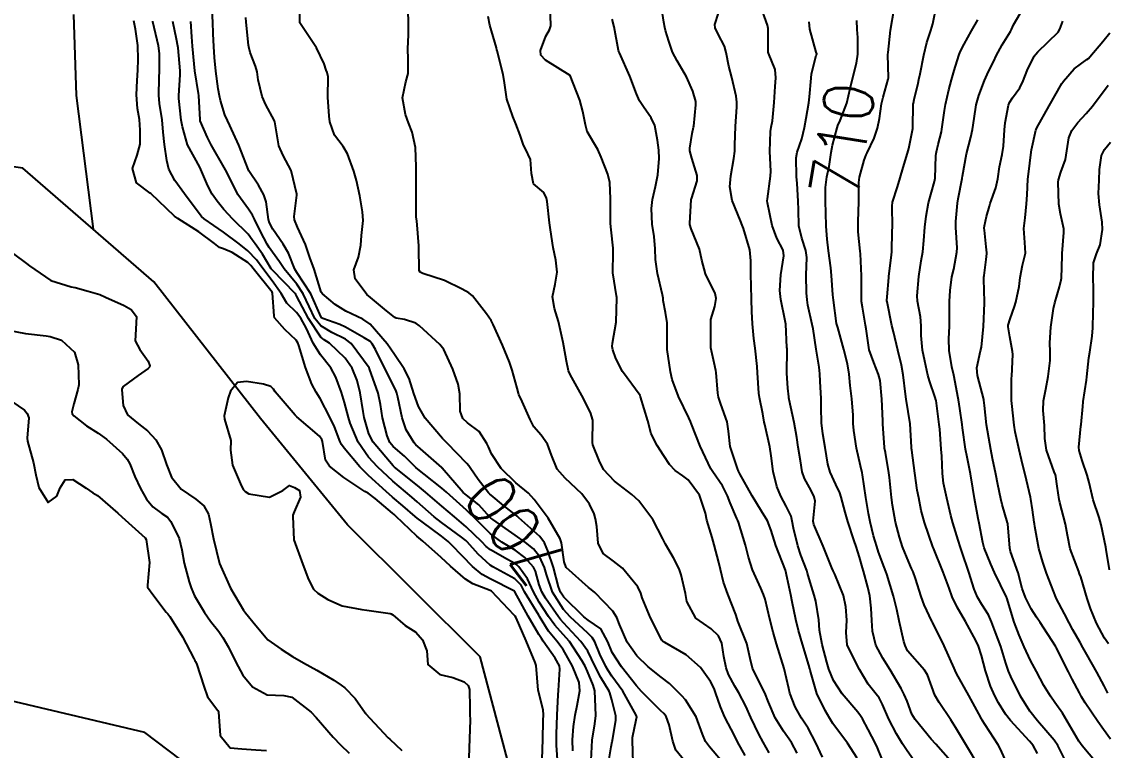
# Model space of a CAD drawing. Header units: metres. Extents: x 298520 to 308411, y 7433745 to 7450750.
# Drawn here: x 299816.8 to 299905, y 7449304.4 to 7449363.7 of the extents above; entities that cross this region are included whole.
import ezdxf
from ezdxf.enums import TextEntityAlignment as Align

# ---------------------------------------------------------------- set-up
doc = ezdxf.new("R2010")
doc.units = ezdxf.units.M
doc.header["$LTSCALE"] = 10
for name, color, linetype in [('Cotas', 45, 'Continuous'), ('Curvas de Nivel 1m', 11, 'Continuous'), ('Curvas de Nivel 5m', 15, 'Continuous'), ('Hidrografia', 140, 'Continuous')]:
    doc.layers.add(name, color=color, linetype=linetype)
doc.styles.add('Style-STANDARD', font='STANDARD.shx')

msp = doc.modelspace()

# ---------------------------------------------------------------- linework, layer by layer
at = {"layer": 'Curvas de Nivel 1m', "flags": 128}
for points, elevation in [([(299873.987, 7449303.147), (299872.669, 7449304.733), (299872.335, 7449305.163), (299872.1, 7449305.748), (299871.579, 7449307.171), (299870.717, 7449308.559), (299870.414, 7449308.878), (299870.09, 7449309.189), (299869.408, 7449309.878), (299868.735, 7449310.398), (299867.675, 7449311.221), (299866.756, 7449312.117), (299865.977, 7449313.238), (299865.349, 7449314.682), (299865.138, 7449315.247), (299864.801, 7449315.759), (299863.346, 7449317.272), (299863.054, 7449317.506), (299862.827, 7449317.676), (299861.02, 7449319.298), (299860.848, 7449319.767), (299860.627, 7449321.302), (299860.526, 7449321.646), (299859.535, 7449323.314), (299858.902, 7449324.187), (299858.421, 7449324.84), (299857.953, 7449325.334), (299856.926, 7449326.194), (299855.729, 7449327.362), (299854.955, 7449328.54), (299854.689, 7449329.103), (299854.567, 7449329.376), (299853.939, 7449330.351), (299852.98, 7449331.069), (299852.604, 7449331.404), (299852.397, 7449332.001), (299852.368, 7449333.406), (299852.225, 7449334.204), (299851.8, 7449335.412), (299851.057, 7449337.015), (299850.755, 7449337.423), (299849.078, 7449338.955), (299848.787, 7449339.151), (299847.884, 7449339.458), (299847.197, 7449339.581), (299847.085, 7449339.631), (299846.258, 7449340.312), (299845.1, 7449341.246), (299844.805, 7449341.493), (299843.855, 7449342.769), (299843.745, 7449343.504), (299844.124, 7449344.52), (299844.316, 7449345.498), (299844.374, 7449346.284), (299844.504, 7449347.497), (299844.457, 7449348.224), (299844.229, 7449349.5), (299843.959, 7449350.759), (299843.739, 7449351.505), (299843.244, 7449352.915), (299842.885, 7449353.516), (299842.183, 7449354.447), (299841.804, 7449355.532), (299841.739, 7449355.995), (299841.634, 7449357.535), (299841.661, 7449359.192), (299841.584, 7449359.536), (299841.513, 7449359.725), (299841.33, 7449360.23), (299840.716, 7449361.546), (299839.373, 7449363.56), (299839.332, 7449365.561)], 701), ([(299875.564, 7449304.028), (299874.941, 7449305.136), (299874.68, 7449305.639), (299873.918, 7449307.148), (299873.549, 7449307.986), (299873.145, 7449309.154), (299873.028, 7449309.458), (299872.732, 7449310.043), (299871.917, 7449311.168), (299870.758, 7449312.2), (299869.026, 7449313.206), (299868.862, 7449313.297), (299868.775, 7449313.402), (299867.854, 7449315.219), (299867.199, 7449316.844), (299867.073, 7449317.228), (299866.828, 7449317.734), (299865.581, 7449319.243), (299864.849, 7449319.811), (299864.026, 7449320.434), (299863.615, 7449321.269), (299863.516, 7449322.638), (299863.405, 7449323.272), (299863.278, 7449323.655), (299862.905, 7449324.456), (299862.282, 7449325.286), (299860.932, 7449326.555), (299860.278, 7449327.307), (299859.832, 7449328.434), (299859.502, 7449329.315), (299858.97, 7449330.049), (299858.39, 7449330.742), (299858.077, 7449331.334), (299857.327, 7449333.027), (299857.171, 7449333.348), (299857.129, 7449333.463), (299857.018, 7449333.889), (299856.619, 7449335.354), (299856.394, 7449336.002), (299855.837, 7449337.362), (299855.078, 7449339.057), (299854.91, 7449339.372), (299854.533, 7449339.931), (299853.392, 7449341.387), (299853.106, 7449341.622), (299852.571, 7449341.938), (299851.121, 7449342.641), (299849.359, 7449343.208), (299849.131, 7449343.308), (299849.058, 7449343.441), (299849.029, 7449345.319), (299849.024, 7449345.442), (299848.893, 7449347.167), (299848.866, 7449347.445), (299848.83, 7449347.794), (299848.81, 7449349.446), (299848.818, 7449351.045), (299848.806, 7449351.446), (299848.813, 7449351.862), (299848.775, 7449353.447), (299848.5, 7449354.686), (299848.189, 7449355.456), (299847.947, 7449356.127), (299847.715, 7449357.464), (299847.979, 7449358.787), (299848.166, 7449359.452), (299848.17, 7449360.617), (299848.141, 7449361.452), (299848.203, 7449362.609), (299848.195, 7449363.452), (299848.165, 7449364.673)], 702), ([(299879.791, 7449304.2), (299879.315, 7449305.08), (299878.687, 7449306.014), (299877.999, 7449307.097), (299877.456, 7449308.362), (299877.169, 7449309.106), (299876.731, 7449309.957), (299876.15, 7449311.116), (299875.966, 7449311.907), (299875.693, 7449313.121), (299874.971, 7449314.948), (299874.9, 7449315.129), (299874.798, 7449315.472), (299874.16, 7449317.14), (299873.808, 7449318.121), (299873.544, 7449319.149), (299873.408, 7449319.711), (299873.035, 7449321.157), (299872.872, 7449321.737), (299872.449, 7449323.164), (299872.337, 7449323.727), (299871.857, 7449325.171), (299870.925, 7449326.431), (299870.507, 7449326.765), (299869.874, 7449327.196), (299869.417, 7449327.672), (299868.955, 7449328.385), (299868.416, 7449329.215), (299867.931, 7449330.175), (299867.641, 7449331.22), (299867.062, 7449333.18), (299867.041, 7449333.23), (299867.035, 7449333.251), (299867.013, 7449333.285), (299865.599, 7449335.244), (299865.043, 7449336.294), (299864.797, 7449337), (299864.76, 7449337.254), (299864.779, 7449337.533), (299865.083, 7449339.25), (299865.141, 7449341.211), (299865.139, 7449341.25), (299865.105, 7449341.381), (299864.794, 7449343.255), (299864.833, 7449344.938), (299864.838, 7449345.255), (299864.662, 7449346.752), (299864.616, 7449347.258), (299864.601, 7449347.839), (299864.626, 7449349.259), (299864.553, 7449350.597), (299864.388, 7449351.263), (299863.845, 7449352.662), (299863.593, 7449353.267), (299863.258, 7449353.825), (299862.725, 7449354.736), (299862.57, 7449355.281), (299862.379, 7449356.379), (299862.128, 7449357.287), (299861.323, 7449359.3), (299859.335, 7449360.529), (299858.954, 7449360.941), (299858.938, 7449361.326), (299859.355, 7449362.482), (299859.661, 7449363.016), (299859.775, 7449363.316), (299859.722, 7449364.982)], 704), ([(299884.661, 7449303.805), (299883.875, 7449305.028), (299882.697, 7449306.625), (299882.447, 7449307.043), (299882.064, 7449307.692), (299881.378, 7449309.053), (299880.85, 7449310.951), (299880.829, 7449311.059), (299880.747, 7449311.358), (299880.233, 7449313.068), (299879.89, 7449314.18), (299879.678, 7449315.077), (299879.393, 7449316.502), (299879.278, 7449317.083), (299879.198, 7449317.456), (299878.843, 7449319.09), (299878.063, 7449321.098), (299877.663, 7449322.321), (299877.364, 7449323.105), (299876.901, 7449323.888), (299876.125, 7449325.118), (299875.129, 7449326.93), (299875.031, 7449327.129), (299874.936, 7449327.341), (299874.344, 7449329.139), (299874.215, 7449330.381), (299874.101, 7449331.143), (299873.586, 7449332.569), (299873.393, 7449333.154), (299873.338, 7449333.477), (299873.205, 7449335.157), (299873.186, 7449335.309), (299873.041, 7449335.944), (299872.767, 7449337.163), (299872.765, 7449337.455), (299872.763, 7449339.163), (299872.781, 7449339.468), (299873.096, 7449340.518), (299873.206, 7449341.158), (299873.109, 7449341.575), (299872.348, 7449343.168), (299872.041, 7449344.274), (299871.862, 7449345.173), (299871.169, 7449346.826), (299871.071, 7449347.181), (299871.06, 7449347.296), (299871.177, 7449349.18), (299871.18, 7449349.204), (299871.204, 7449349.271), (299871.652, 7449350.743), (299871.652, 7449351.176), (299871.237, 7449352.576), (299871.067, 7449353.182), (299871.054, 7449353.374), (299871.264, 7449354.577), (299871.371, 7449355.08), (299871.386, 7449355.179), (299871.558, 7449356.909), (299871.543, 7449357.177), (299871.306, 7449358.024), (299870.791, 7449359.185), (299870.035, 7449360.493), (299869.657, 7449361.197), (299869.352, 7449362.079), (299869.095, 7449362.939), (299869.021, 7449363.205), (299868.942, 7449363.634), (299868.708, 7449365.21)], 706), ([(299889.298, 7449303.599), (299888.668, 7449304.48), (299888.347, 7449304.973), (299887.873, 7449305.791), (299887.229, 7449306.985), (299886.715, 7449308.16), (299886.44, 7449308.714), (299886.216, 7449308.998), (299885.554, 7449309.831), (299884.854, 7449311.018), (299884.746, 7449311.203), (299883.846, 7449313.029), (299883.78, 7449314.033), (299883.831, 7449315.03), (299883.742, 7449316.098), (299883.544, 7449317.033), (299882.84, 7449318.77), (299882.708, 7449319.041), (299882.6, 7449319.288), (299881.909, 7449321.05), (299881.15, 7449322.796), (299881.099, 7449323.058), (299881.258, 7449324.708), (299881.176, 7449325.057), (299880.918, 7449325.569), (299880.383, 7449326.524), (299880.197, 7449327.071), (299880.05, 7449327.97), (299879.872, 7449329.076), (299879.75, 7449329.858), (299879.551, 7449331.081), (299879.14, 7449332.959), (299879.119, 7449333.088), (299879.11, 7449333.185), (299879.021, 7449333.879), (299878.945, 7449335.091), (299878.977, 7449337.016), (299878.972, 7449337.091), (299878.96, 7449337.185), (299878.862, 7449339.092), (299878.819, 7449339.359), (299878.446, 7449341.097), (299878.383, 7449341.828), (299878.468, 7449343.097), (299878.71, 7449344.648), (299878.643, 7449345.088), (299878.132, 7449346.065), (299877.742, 7449347.101), (299877.371, 7449348.937), (299877.355, 7449349.108), (299877.372, 7449349.274), (299877.621, 7449351.104), (299877.635, 7449351.512), (299877.569, 7449353.105), (299877.62, 7449354.753), (299877.672, 7449355.104), (299877.775, 7449355.6), (299877.924, 7449357.101), (299878.01, 7449358.402), (299878.059, 7449359.099), (299878.007, 7449359.777), (299877.445, 7449361.108), (299877.431, 7449361.196), (299877.427, 7449363.109), (299877.367, 7449363.384), (299876.757, 7449365.116)], 708), ([(299896.662, 7449303.758), (299896.325, 7449304.53), (299896.135, 7449304.878), (299895.074, 7449306.518), (299894.819, 7449306.898), (299894.773, 7449306.968), (299894.705, 7449307.099), (299893.73, 7449308.91), (299892.741, 7449310.693), (299892.628, 7449310.921), (299892.535, 7449311.133), (299891.731, 7449312.93), (299890.792, 7449314.848), (299890.755, 7449314.903), (299890.733, 7449314.941), (299890.12, 7449316.264), (299889.863, 7449316.954), (299889.396, 7449318.4), (299889.204, 7449318.965), (299889.092, 7449319.213), (299888.851, 7449319.733), (299888.353, 7449320.975), (299888.092, 7449321.76), (299887.781, 7449322.981), (299887.532, 7449324.359), (299887.453, 7449324.985), (299887.291, 7449326.625), (299887.243, 7449326.987), (299886.958, 7449328.644), (299886.896, 7449328.991), (299886.888, 7449329.067), (299886.754, 7449330.992), (299886.746, 7449331.233), (299886.669, 7449332.993), (299886.53, 7449334.497), (299886.41, 7449334.996), (299886.007, 7449335.964), (299885.628, 7449337.004), (299885.388, 7449338.697), (299885.347, 7449339.007), (299885.097, 7449340.465), (299885.023, 7449340.932), (299885.017, 7449341.011), (299885.026, 7449342.916), (299885.024, 7449343.011), (299884.927, 7449344.789), (299884.904, 7449345.014), (299884.739, 7449346.586), (299884.735, 7449347.017), (299884.756, 7449347.439), (299884.786, 7449349.016), (299884.79, 7449350.588), (299884.846, 7449351.016), (299885.237, 7449352.406), (299885.404, 7449352.846), (299885.482, 7449353.008), (299886.057, 7449354.206), (299886.322, 7449355), (299886.469, 7449355.81), (299886.654, 7449356.996), (299886.774, 7449357.522), (299887.197, 7449358.991), (299887.21, 7449359.105), (299887.165, 7449360.992), (299887.171, 7449361.165), (299887.363, 7449362.99), (299887.677, 7449364.698)], 711), ([(299899.321, 7449304.189), (299898.966, 7449304.847), (299898.678, 7449305.201), (299897.119, 7449306.866), (299896.708, 7449307.395), (299896.145, 7449308.306), (299895.841, 7449308.883), (299895.504, 7449309.661), (299895.091, 7449310.895), (299894.762, 7449312.142), (299894.531, 7449312.902), (299894.308, 7449313.374), (299893.456, 7449314.913), (299892.804, 7449316.068), (299892.386, 7449316.924), (299892.131, 7449317.619), (299891.656, 7449318.932), (299890.862, 7449320.883), (299890.845, 7449320.922), (299890.837, 7449320.94), (299890.818, 7449320.986), (299890.127, 7449322.951), (299889.871, 7449323.924), (299889.667, 7449324.959), (299889.554, 7449325.595), (299889.351, 7449326.964), (299889.094, 7449328.835), (299889.085, 7449328.968), (299889.079, 7449329.083), (299888.983, 7449330.97), (299888.655, 7449332.974), (299888.601, 7449333.391), (299888.402, 7449334.976), (299888.258, 7449335.761), (299887.969, 7449336.981), (299887.607, 7449338.452), (299887.49, 7449338.986), (299887.102, 7449340.893), (299887.084, 7449340.99), (299887.083, 7449341.01), (299887.106, 7449341.311), (299887.233, 7449342.877), (299887.245, 7449342.989), (299887.453, 7449344.682), (299887.478, 7449344.987), (299887.522, 7449346.634), (299887.524, 7449346.986), (299887.501, 7449348.684), (299887.542, 7449348.987), (299887.943, 7449350.255), (299888.16, 7449350.981), (299888.407, 7449351.803), (299888.766, 7449352.975), (299888.863, 7449353.359), (299889.192, 7449354.971), (299889.198, 7449355.047), (299889.226, 7449356.971), (299889.234, 7449357.03), (299889.298, 7449357.333), (299889.614, 7449358.67), (299889.686, 7449358.965), (299889.793, 7449359.428), (299890.083, 7449360.953), (299890.326, 7449361.977), (299890.657, 7449362.947), (299890.827, 7449363.49), (299891.112, 7449364.943)], 712), ([(299866.453, 7449303.434), (299866.394, 7449305.233), (299866.414, 7449305.496), (299866.698, 7449306.923), (299866.757, 7449307.175), (299866.741, 7449307.23), (299866.704, 7449307.302), (299865.612, 7449309.241), (299864.735, 7449310.47), (299864.415, 7449310.93), (299864.244, 7449311.257), (299863.755, 7449312.268), (299863.336, 7449313.272), (299863.129, 7449313.627), (299862.78, 7449313.958), (299861.333, 7449315.295), (299860.802, 7449315.886), (299859.903, 7449317.309), (299859.408, 7449318.743), (299859.242, 7449319.316), (299858.852, 7449320.185), (299858.354, 7449320.824), (299857.713, 7449321.337), (299856.872, 7449321.936), (299855.052, 7449323.207), (299854.892, 7449323.321), (299854.847, 7449323.371), (299853.918, 7449324.4), (299852.911, 7449325.17), (299852.645, 7449325.403), (299850.942, 7449327.381), (299850.904, 7449327.42), (299848.96, 7449329.14), (299848.8, 7449329.281), (299848.644, 7449329.445), (299848.006, 7449330.487), (299847.671, 7449331.46), (299847.33, 7449333.143), (299847.25, 7449333.466), (299847.186, 7449333.638), (299847.018, 7449333.981), (299846.283, 7449335.477), (299845.519, 7449337.023), (299845.254, 7449337.488), (299845.065, 7449337.69), (299844.594, 7449337.968), (299843.076, 7449338.824), (299842.607, 7449339.046), (299841.22, 7449339.538), (299841.128, 7449339.584), (299841.084, 7449339.653), (299840.244, 7449341.549), (299839.129, 7449343.271), (299838.961, 7449343.563), (299838.433, 7449344.858), (299838, 7449345.572), (299837.165, 7449346.804), (299836.899, 7449347.312), (299836.819, 7449347.585), (299836.64, 7449349.031), (299836.45, 7449349.591), (299835.992, 7449350.38), (299835.222, 7449351.541), (299835.184, 7449351.61), (299835.15, 7449351.685), (299834.406, 7449353.618), (299833.669, 7449355.226), (299833.475, 7449355.628), (299833.278, 7449356.105), (299832.918, 7449357.264), (299832.833, 7449357.637), (299832.732, 7449358.208), (299832.545, 7449359.642), (299832.44, 7449360.75), (299832.373, 7449361.645), (299832.326, 7449362.678), (299832.284, 7449363.646), (299832.233, 7449364.499)], 699), ([(299877.517, 7449304.249), (299877.034, 7449305.106), (299876.683, 7449305.754), (299876.022, 7449307.12), (299875.615, 7449308.029), (299875.051, 7449309.127), (299874.728, 7449309.67), (299874.211, 7449310.611), (299874.007, 7449311.141), (299873.82, 7449312.081), (299873.663, 7449313.147), (299873.391, 7449313.763), (299872.785, 7449314.331), (299871.543, 7449315.173), (299870.813, 7449316.539), (299870.701, 7449317.182), (299870.354, 7449318.703), (299870.198, 7449319.19), (299869.742, 7449320.087), (299869.077, 7449321.207), (299868.869, 7449321.63), (299868.065, 7449323.218), (299866.908, 7449324.719), (299866.348, 7449325.236), (299864.929, 7449326.323), (299864.051, 7449327.263), (299863.691, 7449328.01), (299863.185, 7449329.277), (299863.151, 7449329.464), (299863.179, 7449331.277), (299862.992, 7449331.912), (299862.291, 7449333.287), (299861.336, 7449334.991), (299861.207, 7449335.298), (299861.041, 7449336.062), (299860.824, 7449337.302), (299860.759, 7449337.601), (299860.377, 7449339.307), (299860.054, 7449340.35), (299859.901, 7449341.312), (299860.105, 7449342.324), (299860.283, 7449343.309), (299860.173, 7449344.28), (299859.949, 7449345.312), (299859.733, 7449346.748), (299859.66, 7449347.315), (299859.469, 7449349.047), (299859.426, 7449349.318), (299859.208, 7449349.779), (299858.366, 7449350.484), (299858.193, 7449351.335), (299858.107, 7449352.47), (299857.695, 7449353.343), (299857.553, 7449353.642), (299857.264, 7449354.433), (299856.926, 7449355.353), (299856.679, 7449355.956), (299856.197, 7449357.361), (299855.991, 7449358.685), (299855.883, 7449359.364), (299855.407, 7449361.305), (299855.389, 7449361.37), (299855.345, 7449361.536), (299854.799, 7449363.376), (299854.672, 7449364.078)], 703), ([(299886.661, 7449303.78), (299886.321, 7449304.647), (299886.167, 7449304.998), (299885.555, 7449306.142), (299885.093, 7449307.014), (299884.946, 7449307.257), (299884.708, 7449307.538), (299883.436, 7449309.033), (299882.734, 7449310.122), (299882.349, 7449311.044), (299882.188, 7449311.609), (299881.83, 7449313.049), (299881.614, 7449314.223), (299881.552, 7449315.052), (299881.316, 7449316.555), (299881.171, 7449317.057), (299880.833, 7449318.116), (299880.63, 7449318.853), (299880.567, 7449319.064), (299880.09, 7449320.307), (299879.837, 7449321.075), (299879.477, 7449322.488), (299879.377, 7449323.083), (299879.293, 7449323.48), (299878.905, 7449324.283), (299878.454, 7449325.095), (299878.144, 7449325.874), (299877.825, 7449327.101), (299877.663, 7449328.393), (299877.559, 7449329.104), (299877.155, 7449330.935), (299877.118, 7449331.109), (299876.993, 7449331.785), (299876.721, 7449333.113), (299876.664, 7449333.466), (299876.556, 7449335.115), (299876.524, 7449335.63), (299876.367, 7449337.117), (299876.274, 7449337.909), (299876.15, 7449339.119), (299876.109, 7449340.103), (299876.081, 7449341.12), (299876.039, 7449342.201), (299876.015, 7449343.121), (299876.029, 7449344.236), (299875.951, 7449345.122), (299875.429, 7449346.869), (299875.328, 7449347.128), (299875.178, 7449347.481), (299874.503, 7449349.141), (299874.305, 7449350.235), (299874.386, 7449351.143), (299874.648, 7449352.549), (299874.714, 7449353.138), (299874.724, 7449353.665), (299874.771, 7449355.138), (299874.889, 7449356.736), (299874.886, 7449357.136), (299874.819, 7449357.619), (299874.474, 7449359.143), (299874.24, 7449360.054), (299874.026, 7449361.15), (299873.875, 7449361.679), (299873.358, 7449362.663), (299873.119, 7449363.162), (299873.082, 7449363.448), (299873.381, 7449364.356)], 707), ([(299901.531, 7449303.686), (299900.971, 7449304.826), (299900.68, 7449305.274), (299899.319, 7449306.844), (299898.711, 7449307.619), (299897.951, 7449308.858), (299897.149, 7449310.455), (299896.976, 7449310.868), (299896.753, 7449311.535), (299896.338, 7449312.877), (299895.921, 7449314.02), (299895.592, 7449314.888), (299895.351, 7449315.444), (299894.807, 7449316.295), (299894.44, 7449316.904), (299894.178, 7449317.551), (299893.737, 7449318.911), (299893.17, 7449320.607), (299893.065, 7449320.918), (299892.872, 7449321.53), (299892.447, 7449322.924), (299892.285, 7449323.54), (299891.961, 7449324.93), (299891.69, 7449326.168), (299891.605, 7449326.933), (299891.545, 7449328.343), (299891.496, 7449328.935), (299891.372, 7449330.543), (299891.332, 7449330.937), (299891.08, 7449332.872), (299891.062, 7449332.94), (299891.015, 7449333.115), (299890.546, 7449334.465), (299890.419, 7449334.949), (299890.153, 7449336.062), (299889.977, 7449336.956), (299889.869, 7449338.16), (299889.858, 7449338.958), (299889.807, 7449339.676), (299889.564, 7449340.963), (299889.538, 7449341.394), (299889.68, 7449342.962), (299889.872, 7449344.229), (299889.99, 7449344.957), (299890.081, 7449345.875), (299890.172, 7449346.955), (299890.272, 7449347.868), (299890.462, 7449348.951), (299890.946, 7449350.67), (299890.997, 7449350.943), (299891.058, 7449352.76), (299891.086, 7449352.942), (299891.112, 7449353.075), (299891.254, 7449353.673), (299891.506, 7449354.701), (299891.555, 7449354.937), (299891.769, 7449356.454), (299891.842, 7449356.935), (299892.115, 7449358.127), (299892.338, 7449358.93), (299892.555, 7449359.704), (299892.929, 7449360.924), (299893.047, 7449361.221), (299893.352, 7449361.848), (299893.964, 7449362.911), (299894.467, 7449363.813)], 713), ([(299904.653, 7449302.78), (299902.959, 7449304.797), (299902.679, 7449305.189), (299901.722, 7449306.815), (299901.346, 7449307.457), (299900.718, 7449308.338), (299900.37, 7449308.834), (299899.846, 7449309.724), (299899.232, 7449310.845), (299898.757, 7449311.756), (299898.248, 7449312.855), (299897.832, 7449313.81), (299897.432, 7449314.864), (299896.834, 7449316.849), (299896.829, 7449316.87), (299896.813, 7449316.898), (299895.828, 7449318.885), (299895.522, 7449319.562), (299894.992, 7449320.898), (299894.869, 7449321.333), (299894.585, 7449322.903), (299894.506, 7449323.295), (299894.205, 7449324.907), (299894.073, 7449325.757), (299893.871, 7449326.911), (299893.595, 7449328.272), (299893.481, 7449328.915), (299893.23, 7449330.667), (299893.195, 7449330.918), (299893.002, 7449332.223), (299892.896, 7449332.921), (299892.869, 7449333.067), (299892.509, 7449334.925), (299892.361, 7449335.605), (299892.137, 7449336.929), (299892.115, 7449337.881), (299892.163, 7449338.929), (299892.178, 7449339.843), (299892.182, 7449340.929), (299892.213, 7449341.828), (299892.369, 7449342.928), (299892.508, 7449343.551), (299892.772, 7449344.924), (299892.784, 7449345.296), (299892.677, 7449346.925), (299892.682, 7449347.423), (299892.813, 7449348.924), (299892.869, 7449349.26), (299893.2, 7449350.92), (299893.203, 7449350.94), (299893.225, 7449351.121), (299893.545, 7449352.915), (299893.896, 7449354.278), (299894.039, 7449354.909), (299894.17, 7449355.795), (299894.333, 7449356.904), (299894.546, 7449357.66), (299895.004, 7449358.895), (299895.33, 7449359.628), (299895.76, 7449360.464), (299895.956, 7449360.884), (299896.442, 7449361.789), (299897.121, 7449362.872), (299897.207, 7449363.03), (299897.371, 7449363.41), (299897.926, 7449364.324)], 714), ([(299861.561, 7449304.394), (299861.538, 7449305.291), (299861.605, 7449306.375), (299861.754, 7449307.289), (299861.909, 7449308.09), (299862.127, 7449309.286), (299862.062, 7449309.955), (299861.525, 7449311.292), (299860.763, 7449312.651), (299860.25, 7449313.308), (299859.584, 7449314.121), (299858.857, 7449315.329), (299858.795, 7449315.44), (299857.637, 7449317.338), (299857.341, 7449317.855), (299856.833, 7449318.394), (299855.045, 7449319.368), (299854.844, 7449319.494), (299853.847, 7449320.379), (299852.96, 7449321.399), (299852.864, 7449321.496), (299852.508, 7449321.764), (299850.886, 7449322.956), (299850.29, 7449323.426), (299848.905, 7449324.636), (299848.475, 7449325.013), (299847.944, 7449325.455), (299846.926, 7449326.318), (299845.675, 7449327.483), (299844.951, 7449328.263), (299844.104, 7449329.499), (299843.445, 7449331.039), (299843.314, 7449331.507), (299843.001, 7449332.72), (299842.758, 7449333.514), (299842.292, 7449334.787), (299841.872, 7449335.527), (299841.048, 7449336.577), (299840.457, 7449337.546), (299839.904, 7449338.722), (299839.453, 7449339.556), (299839.088, 7449340.033), (299838.309, 7449340.786), (299837.851, 7449341.579), (299837.118, 7449342.612), (299836.345, 7449343.598), (299835.847, 7449344.307), (299835.147, 7449345.051), (299834.44, 7449345.617), (299833.167, 7449346.565), (299831.576, 7449347.654), (299831.364, 7449347.836), (299831.187, 7449348.065), (299829.995, 7449349.672), (299829.214, 7449350.757), (299828.708, 7449351.685), (299828.547, 7449352.373), (299828.366, 7449353.689), (299828.268, 7449354.685), (299828.171, 7449355.691), (299827.968, 7449357.012), (299827.906, 7449357.694), (299827.942, 7449359.065), (299827.966, 7449359.694), (299827.958, 7449361.072), (299827.878, 7449361.695), (299827.415, 7449363.657), (299827.406, 7449363.7)], 696), ([(299863.03, 7449303.648), (299863.131, 7449305.273), (299863.354, 7449306.609), (299863.41, 7449307.269), (299863.393, 7449307.953), (299863.332, 7449309.271), (299863.195, 7449309.74), (299862.739, 7449310.838), (299862.549, 7449311.282), (299862.283, 7449311.751), (299861.275, 7449313.295), (299860.778, 7449313.852), (299860.081, 7449314.606), (299859.583, 7449315.318), (299858.81, 7449316.489), (299858.354, 7449317.327), (299857.875, 7449318.376), (299857.175, 7449319.345), (299857.008, 7449319.511), (299856.846, 7449319.631), (299856.242, 7449319.963), (299854.856, 7449320.728), (299854.498, 7449321.014), (299854.147, 7449321.381), (299852.881, 7449322.611), (299851.935, 7449323.41), (299850.902, 7449324.281), (299849.58, 7449325.433), (299848.921, 7449325.976), (299847.052, 7449327.468), (299846.994, 7449327.52), (299846.944, 7449327.567), (299845.331, 7449329.486), (299844.97, 7449330.173), (299844.604, 7449331.494), (299844.504, 7449331.981), (299844.273, 7449333.497), (299844.032, 7449334.49), (299843.604, 7449335.504), (299843.045, 7449336.315), (299841.781, 7449337.529), (299841.328, 7449337.798), (299841.068, 7449338.029), (299840.064, 7449339.55), (299839.101, 7449341.387), (299839.038, 7449341.496), (299838.982, 7449341.562), (299837.131, 7449343.46), (299837.037, 7449343.591), (299836.329, 7449344.776), (299835.73, 7449345.601), (299835.492, 7449345.941), (299835.165, 7449346.392), (299833.906, 7449347.623), (299833.191, 7449348.396), (299832.635, 7449349.077), (299832.226, 7449349.645), (299831.879, 7449350.319), (299831.322, 7449351.659), (299831.226, 7449351.843), (299830.24, 7449353.67), (299829.814, 7449355.128), (299829.728, 7449355.675), (299829.538, 7449357.43), (299829.537, 7449357.678), (299829.639, 7449359.356), (299829.629, 7449359.677), (299829.472, 7449361.548), (299829.459, 7449361.679), (299829.351, 7449362.248), (299829.036, 7449363.683)], 697), ([(299864.433, 7449303.253), (299864.668, 7449304.715), (299864.75, 7449305.172), (299864.766, 7449305.249), (299865.056, 7449306.888), (299865.051, 7449307.247), (299864.716, 7449308.553), (299864.573, 7449309.104), (299864.506, 7449309.253), (299863.838, 7449310.367), (299863.381, 7449311.27), (299862.761, 7449312.499), (299862.211, 7449313.286), (299860.788, 7449314.811), (299860.557, 7449315.07), (299860.382, 7449315.306), (299859.328, 7449316.803), (299859.023, 7449317.318), (299858.829, 7449317.905), (299858.527, 7449319.012), (299858.366, 7449319.327), (299857.641, 7449320.128), (299856.857, 7449320.709), (299855.77, 7449321.361), (299854.873, 7449322.041), (299853.495, 7449323.391), (299853.192, 7449323.691), (299852.898, 7449323.951), (299851.292, 7449325.416), (299850.918, 7449325.755), (299849.467, 7449326.903), (299848.941, 7449327.307), (299848.794, 7449327.442), (299847.857, 7449328.362), (299846.96, 7449329.134), (299846.675, 7449329.473), (299846.449, 7449329.994), (299846.089, 7449331.479), (299845.915, 7449332.565), (299845.72, 7449333.483), (299845.033, 7449335.459), (299845.015, 7449335.49), (299844.992, 7449335.532), (299843.53, 7449337.505), (299843.066, 7449337.86), (299841.952, 7449338.407), (299841.077, 7449338.937), (299840.586, 7449339.545), (299840.118, 7449340.524), (299839.642, 7449341.555), (299839.114, 7449342.322), (299838.091, 7449343.576), (299837.702, 7449344.145), (299837.146, 7449344.925), (299836.874, 7449345.308), (299836.708, 7449345.587), (299836.173, 7449346.604), (299835.678, 7449347.603), (299835.519, 7449347.938), (299835.191, 7449348.423), (299834.331, 7449349.619), (299833.418, 7449351.431), (299833.326, 7449351.629), (299833.226, 7449351.818), (299832.169, 7449353.646), (299831.869, 7449354.261), (299831.272, 7449355.615), (299831.258, 7449355.66), (299831.254, 7449355.68), (299831.158, 7449357.661), (299831.136, 7449357.821), (299830.824, 7449359.665), (299830.763, 7449360.231), (299830.649, 7449361.667), (299830.583, 7449362.439), (299830.511, 7449363.669)], 698), ([(299892.655, 7449303.134), (299891.046, 7449304.936), (299890.679, 7449305.36), (299889.373, 7449306.96), (299889.12, 7449307.377), (299888.717, 7449308.428), (299888.497, 7449308.972), (299888.236, 7449309.467), (299887.337, 7449310.984), (299886.757, 7449311.941), (299886.184, 7449312.999), (299885.903, 7449314.122), (299885.856, 7449315.004), (299885.796, 7449315.998), (299885.681, 7449317.007), (299885.533, 7449317.713), (299885.184, 7449319.015), (299885.109, 7449319.279), (299884.854, 7449320.148), (299884.575, 7449321.023), (299884.423, 7449321.471), (299883.894, 7449323.03), (299883.676, 7449323.804), (299883.373, 7449325.033), (299883.258, 7449325.377), (299882.923, 7449326.052), (299882.465, 7449327.045), (299882.291, 7449327.698), (299882.06, 7449329.049), (299881.863, 7449330.162), (299881.763, 7449331.052), (299881.742, 7449332.312), (299881.726, 7449333.053), (299881.662, 7449334.418), (299881.632, 7449335.054), (299881.57, 7449335.587), (299881.344, 7449337.057), (299881.078, 7449338.702), (299881.005, 7449339.061), (299880.662, 7449340.63), (299880.592, 7449341.068), (299880.552, 7449341.628), (299880.512, 7449343.069), (299880.566, 7449344.488), (299880.504, 7449345.066), (299880.159, 7449346.073), (299879.91, 7449347.073), (299879.894, 7449348.372), (299879.872, 7449349.073), (299879.776, 7449350.516), (299879.745, 7449351.075), (299879.711, 7449352.602), (299879.8, 7449353.074), (299880.173, 7449354.157), (299880.392, 7449355.069), (299880.531, 7449355.817), (299880.74, 7449357.066), (299880.797, 7449357.569), (299880.912, 7449359.064), (299880.964, 7449359.427), (299881.342, 7449360.93), (299881.374, 7449361.028), (299881.373, 7449361.06), (299881.344, 7449361.177), (299880.83, 7449363.065), (299880.771, 7449363.667)], 709), ([(299905.041, 7449309.09), (299904.732, 7449309.687), (299904.151, 7449310.786), (299903.334, 7449312.224), (299902.994, 7449312.798), (299902.777, 7449313.195), (299902.203, 7449314.224), (299901.889, 7449314.814), (299901.523, 7449315.542), (299900.84, 7449316.82), (299900.814, 7449316.881), (299900.056, 7449318.832), (299899.742, 7449319.727), (299899.429, 7449320.842), (299899.099, 7449322.638), (299899.068, 7449322.847), (299899.046, 7449323), (299898.904, 7449323.983), (299898.782, 7449324.851), (299898.743, 7449325.024), (299898.307, 7449326.856), (299898.111, 7449327.692), (299897.823, 7449328.861), (299897.508, 7449330.334), (299897.434, 7449330.865), (299897.234, 7449332.643), (299897.22, 7449332.868), (299897.214, 7449334.685), (299897.222, 7449334.868), (299897.306, 7449336.612), (299897.293, 7449336.868), (299897.071, 7449338.042), (299896.941, 7449338.871), (299896.947, 7449339.009), (299897.089, 7449339.518), (299897.449, 7449340.517), (299897.571, 7449340.865), (299897.838, 7449342.141), (299897.912, 7449342.862), (299898.11, 7449343.889), (299898.335, 7449344.858), (299898.298, 7449345.723), (299898.213, 7449346.86), (299898.308, 7449347.737), (299898.43, 7449348.858), (299898.481, 7449349.587), (299898.54, 7449350.857), (299898.605, 7449351.48), (299898.786, 7449352.855), (299898.845, 7449353.258), (299899.19, 7449354.851), (299899.212, 7449354.912), (299899.275, 7449355.046), (299900.258, 7449356.836), (299901.311, 7449358.642), (299901.378, 7449358.754), (299901.422, 7449358.819), (299902.303, 7449359.835), (299903.34, 7449360.586), (299903.463, 7449360.677), (299903.582, 7449360.796), (299904.641, 7449362.066), (299905.198, 7449362.772)], 716), ([(299905.1, 7449313.099), (299904.781, 7449313.561), (299904.113, 7449314.787), (299903.633, 7449315.963), (299903.362, 7449316.795), (299902.839, 7449318.541), (299902.749, 7449318.801), (299902.68, 7449318.966), (299901.986, 7449320.809), (299901.766, 7449321.925), (299901.605, 7449322.813), (299901.144, 7449324.584), (299901.094, 7449324.818), (299900.924, 7449325.925), (299900.808, 7449326.698), (299900.776, 7449326.822), (299900.671, 7449327.09), (299900.06, 7449328.834), (299899.931, 7449329.794), (299899.882, 7449330.837), (299899.771, 7449332.069), (299899.8, 7449332.838), (299899.989, 7449333.802), (299900.185, 7449334.833), (299900.349, 7449336.133), (299900.36, 7449336.83), (299900.333, 7449337.562), (299900.392, 7449338.83), (299900.618, 7449340.347), (299900.736, 7449340.826), (299901.116, 7449342.122), (299901.252, 7449342.688), (299901.267, 7449342.819), (299901.331, 7449344.637), (299901.336, 7449344.818), (299901.463, 7449346.524), (299901.457, 7449346.817), (299901.191, 7449348.052), (299901.068, 7449348.822), (299901.009, 7449350.611), (299901.035, 7449350.823), (299901.229, 7449351.427), (299901.595, 7449352.461), (299901.653, 7449352.816), (299901.856, 7449354.223), (299902.099, 7449354.812), (299902.606, 7449355.481), (299903.287, 7449356.216), (299903.79, 7449356.793), (299905.056, 7449358.519)], 717), ([(299905.186, 7449319.115), (299904.892, 7449320.78), (299904.865, 7449320.944), (299904.499, 7449322.784), (299904.328, 7449323.356), (299903.852, 7449324.791), (299903.512, 7449326.209), (299903.367, 7449326.796), (299902.951, 7449328.008), (299902.696, 7449328.803), (299902.675, 7449329.094), (299902.851, 7449330.801), (299902.865, 7449330.921), (299903.007, 7449332.4), (299903.04, 7449332.772), (299903.046, 7449332.8), (299903.308, 7449334.518), (299903.338, 7449334.797), (299903.502, 7449336.342), (299903.568, 7449336.795), (299903.755, 7449338.111), (299903.808, 7449338.793), (299903.854, 7449340.034), (299903.881, 7449340.792), (299903.878, 7449342.029), (299903.835, 7449342.793), (299903.862, 7449344.073), (299904.104, 7449344.79), (299904.412, 7449345.536), (299904.613, 7449346.786), (299904.586, 7449347.382), (299904.365, 7449348.788), (299904.288, 7449349.714), (299904.335, 7449350.789), (299904.37, 7449351.65), (299904.533, 7449352.787), (299904.768, 7449353.267), (299905.26, 7449353.887)], 718), ([(299815.797, 7449338.566), (299817.068, 7449338.325), (299818.742, 7449338.128), (299819.066, 7449338.084), (299820.002, 7449337.791), (299821.048, 7449336.815), (299821.341, 7449335.775), (299821.394, 7449334.152), (299821.331, 7449333.775), (299821.001, 7449332.599), (299820.819, 7449331.957), (299820.86, 7449331.781), (299820.991, 7449331.623), (299822.031, 7449330.821), (299822.968, 7449330.213), (299823.648, 7449329.743), (299824.951, 7449328.582), (299825.334, 7449328.111), (299825.533, 7449327.724), (299825.946, 7449326.702), (299826.41, 7449325.715), (299826.904, 7449324.845), (299827.42, 7449324.224), (299828.159, 7449323.691), (299828.596, 7449323.391), (299828.887, 7449323.048), (299829.567, 7449321.673), (299829.783, 7449320.747), (299829.953, 7449319.669), (299830.359, 7449318.134), (299830.517, 7449317.663), (299830.813, 7449317.013), (299831.608, 7449315.648), (299832.095, 7449314.949), (299832.778, 7449314.099), (299833.116, 7449313.627), (299833.565, 7449312.822), (299834.16, 7449311.616), (299834.737, 7449310.554), (299835.518, 7449309.602), (299836.716, 7449308.945), (299838.052, 7449308.906), (299838.715, 7449308.776), (299840.294, 7449307.544), (299840.696, 7449307.108), (299842.06, 7449305.526), (299842.667, 7449304.9), (299843.374, 7449304.223)], 696), ([(299859.047, 7449303.714), (299859.122, 7449305.323), (299859.143, 7449306.877), (299859.157, 7449307.323), (299859.131, 7449307.748), (299858.723, 7449309.33), (299858.569, 7449311.332), (299858.503, 7449311.576), (299857.772, 7449313.34), (299856.936, 7449315.204), (299856.856, 7449315.349), (299856.794, 7449315.439), (299854.938, 7449317.369), (299854.824, 7449317.434), (299853.418, 7449317.981), (299852.832, 7449318.355), (299851.613, 7449319.412), (299850.85, 7449320.106), (299849.358, 7449321.435), (299848.869, 7449321.856), (299847.168, 7449323.466), (299847.024, 7449323.598), (299846.895, 7449323.708), (299845.474, 7449324.918), (299844.911, 7449325.336), (299844.65, 7449325.493), (299842.93, 7449326.628), (299841.761, 7449327.528), (299841.45, 7449328.035), (299841.195, 7449329.537), (299841.147, 7449329.72), (299840.967, 7449329.991), (299839.113, 7449331.559), (299838.985, 7449331.681), (299837.363, 7449333.585), (299837.222, 7449333.794), (299837.017, 7449334.009), (299836.42, 7449334.195), (299835.021, 7449334.41), (299834.309, 7449334.329), (299833.733, 7449333.623), (299833.547, 7449333.082), (299833.209, 7449331.628), (299833.247, 7449331.36), (299833.754, 7449329.622), (299833.739, 7449328.838), (299833.897, 7449327.62), (299834.625, 7449325.906), (299834.784, 7449325.611), (299834.912, 7449325.469), (299835.225, 7449325.292), (299836.907, 7449325.029), (299837.986, 7449325.574), (299838.516, 7449325.969), (299838.917, 7449325.8), (299839.336, 7449325.556), (299839.429, 7449325.033), (299838.896, 7449323.84), (299838.796, 7449323.561), (299838.79, 7449323.459), (299838.873, 7449321.56), (299839.608, 7449319.552), (299840.058, 7449318.321), (299840.471, 7449317.544), (299840.818, 7449317.22), (299841.637, 7449316.706), (299842.803, 7449316.183), (299844.402, 7449315.893), (299844.798, 7449315.836), (299846.702, 7449315.563), (299846.794, 7449315.543), (299846.919, 7449315.468), (299847.914, 7449314.583), (299848.779, 7449314.04), (299849.345, 7449313.434), (299849.675, 7449312.52), (299849.777, 7449311.43), (299850.741, 7449310.61), (299851.786, 7449310.36), (299852.732, 7449310.017), (299853.041, 7449309.71), (299853.147, 7449309.394), (299853.183, 7449307.868), (299853.189, 7449307.393), (299853.202, 7449306.886), (299853.155, 7449305.393), (299853.097, 7449303.833)], 694), ([(299815.961, 7449332.794), (299816.996, 7449332.081), (299817.21, 7449331.818), (299817.336, 7449331.468), (299817.191, 7449329.818), (299817.215, 7449329.563), (299817.704, 7449327.812), (299817.907, 7449326.831), (299818.148, 7449325.808), (299818.901, 7449324.599), (299819.61, 7449325.089), (299819.893, 7449325.79), (299820.289, 7449326.419), (299820.923, 7449326.458), (299822.001, 7449325.764), (299822.536, 7449325.383), (299822.907, 7449325.149), (299824.563, 7449323.733), (299824.89, 7449323.426), (299826.8, 7449321.711), (299826.871, 7449321.582), (299827.153, 7449319.705), (299826.971, 7449317.855), (299826.989, 7449317.708), (299827.503, 7449317.009), (299828.509, 7449315.684), (299828.634, 7449315.525), (299828.789, 7449315.323), (299829.814, 7449313.67), (299830.755, 7449311.916), (299830.84, 7449311.745), (299830.885, 7449311.658), (299830.992, 7449311.413), (299831.564, 7449309.647), (299831.862, 7449308.79), (299832.703, 7449307.679), (299832.738, 7449307.63), (299832.754, 7449307.578), (299832.875, 7449305.637), (299833.696, 7449304.657), (299834.662, 7449304.559), (299835.79, 7449304.471), (299836.661, 7449304.423)], 697)]:
    msp.add_lwpolyline(points, dxfattribs=dict(at, elevation=elevation))
at = {"layer": 'Curvas de Nivel 5m', "flags": 128}
for points, elevation in [([(299870.657, 7449303.553), (299869.926, 7449304.451), (299869.691, 7449305.195), (299869.379, 7449306.514), (299869.131, 7449307.204), (299868.943, 7449307.444), (299868.707, 7449307.66), (299867.125, 7449309.226), (299866.727, 7449309.674), (299865.505, 7449311.242), (299864.76, 7449312.399), (299864.403, 7449313.256), (299863.827, 7449314.308), (299862.79, 7449315.032), (299862.443, 7449315.284), (299860.817, 7449316.898), (299860.537, 7449317.303), (299860.388, 7449317.744), (299859.971, 7449319.309), (299859.521, 7449320.649), (299859.26, 7449321.316), (299858.871, 7449321.836), (299857.156, 7449323.346), (299857.023, 7449323.477), (299856.895, 7449323.597), (299855.926, 7449324.336), (299854.911, 7449325.172), (299854.804, 7449325.263), (299854.692, 7449325.373), (299853.867, 7449326.448), (299853.208, 7449327.396), (299853.103, 7449327.556), (299852.947, 7449327.764), (299851.325, 7449329.416), (299850.967, 7449329.795), (299849.556, 7449331.434), (299848.997, 7449332.379), (299848.627, 7449333.446), (299848.244, 7449334.671), (299847.831, 7449335.458), (299847.05, 7449336.622), (299846.474, 7449337.476), (299845.079, 7449339.086), (299844.486, 7449339.496), (299843.089, 7449340.126), (299842.24, 7449340.668), (299841.204, 7449341.538), (299841.105, 7449341.694), (299840.515, 7449343.546), (299840.189, 7449344.503), (299839.82, 7449345.553), (299839.167, 7449346.953), (299838.925, 7449347.562), (299838.9, 7449347.839), (299839.118, 7449349.561), (299839.12, 7449349.645), (299838.662, 7449351.566), (299838.019, 7449352.795), (299837.644, 7449353.576), (299837.318, 7449355.534), (299837.307, 7449355.58), (299837.274, 7449355.655), (299836.611, 7449356.915), (299836.313, 7449357.595), (299835.983, 7449358.93), (299835.892, 7449359.601), (299835.772, 7449360.048), (299835.338, 7449361.157), (299835.216, 7449361.611), (299835.189, 7449361.768), (299835.006, 7449363.614), (299834.976, 7449364.015)], 700), ([(299881.833, 7449303.877), (299881.316, 7449305.054), (299880.691, 7449306.24), (299880.143, 7449307.068), (299879.613, 7449307.978), (299879.199, 7449309.083), (299879.108, 7449309.466), (299878.743, 7449311.09), (299878.101, 7449313.097), (299877.823, 7449314.059), (299877.567, 7449315.102), (299877.189, 7449316.735), (299877.064, 7449317.108), (299876.828, 7449317.627), (299876.16, 7449319.117), (299875.833, 7449320.14), (299875.599, 7449321.123), (299875.024, 7449322.996), (299874.969, 7449323.129), (299874.894, 7449323.283), (299874.342, 7449324.573), (299874.133, 7449325.142), (299873.725, 7449325.952), (299872.932, 7449327.073), (299872.87, 7449327.161), (299872.778, 7449327.318), (299871.896, 7449329.171), (299871.204, 7449330.954), (299871.12, 7449331.179), (299870.987, 7449331.468), (299870.14, 7449333.189), (299869.638, 7449334.583), (299869.493, 7449335.195), (299869.232, 7449337.018), (299869.222, 7449337.198), (299869.226, 7449339.053), (299869.223, 7449339.199), (299869.091, 7449340.017), (299868.906, 7449341.008), (299868.882, 7449341.203), (299868.838, 7449341.473), (299868.437, 7449343.21), (299868.273, 7449344.342), (299868.238, 7449345.214), (299868.16, 7449346.212), (299868.005, 7449347.218), (299867.941, 7449348.469), (299868.027, 7449349.218), (299868.276, 7449350.277), (299868.463, 7449351.211), (299868.572, 7449352.546), (299868.553, 7449353.21), (299868.442, 7449354.026), (299868.209, 7449355.216), (299867.923, 7449355.864), (299867.288, 7449356.732), (299866.965, 7449357.233), (299866.736, 7449357.801), (299866.193, 7449359.241), (299865.342, 7449361.126), (299865.288, 7449361.251), (299865.272, 7449361.322), (299864.906, 7449363.255), (299864.756, 7449363.872)], 705), ([(299860.321, 7449303.305), (299860.223, 7449304.861), (299860.221, 7449305.307), (299860.233, 7449305.753), (299860.288, 7449307.306), (299860.373, 7449308.959), (299860.386, 7449309.305), (299860.491, 7449311.054), (299860.462, 7449311.304), (299860.116, 7449311.946), (299859.151, 7449313.324), (299858.993, 7449313.544), (299858.778, 7449313.871), (299857.924, 7449315.339), (299856.844, 7449317.328), (299856.833, 7449317.35), (299856.802, 7449317.372), (299854.833, 7449318.382), (299854.196, 7449318.739), (299853.391, 7449319.392), (299853.116, 7449319.666), (299852.848, 7449319.952), (299851.407, 7449321.415), (299850.87, 7449321.859), (299849.309, 7449323.014), (299848.891, 7449323.321), (299848.742, 7449323.442), (299847.747, 7449324.303), (299846.908, 7449325.022), (299846.39, 7449325.475), (299844.932, 7449326.794), (299844.24, 7449327.497), (299842.958, 7449329.011), (299842.743, 7449329.295), (299842.644, 7449329.515), (299842.182, 7449330.728), (299841.813, 7449331.528), (299841.005, 7449333.029), (299840.698, 7449333.543), (299840.351, 7449334.215), (299839.833, 7449335.552), (299839.282, 7449337.335), (299839.197, 7449337.559), (299839.065, 7449337.783), (299838.139, 7449338.639), (299837.306, 7449339.587), (299837.265, 7449339.768), (299837.15, 7449341.589), (299837.104, 7449341.688), (299835.571, 7449343.606), (299835.384, 7449343.855), (299835.138, 7449344.097), (299833.866, 7449344.903), (299833.149, 7449345.195), (299832.826, 7449345.311), (299832.429, 7449345.641), (299831.167, 7449346.577), (299829.438, 7449347.677), (299829.185, 7449347.87), (299827.245, 7449349.7), (299827.203, 7449349.732), (299826.074, 7449350.58), (299825.751, 7449351.722), (299826.145, 7449352.811), (299826.376, 7449353.713), (299826.395, 7449354.844), (299826.322, 7449355.714), (299826.172, 7449356.606), (299826.086, 7449357.718), (299826.149, 7449358.879), (299826.187, 7449359.717), (299826.213, 7449360.598), (299826.206, 7449361.717), (299826.015, 7449363.069), (299825.882, 7449363.722)], 695), ([(299894.654, 7449302.978), (299893.504, 7449304.912), (299892.693, 7449306.275), (299892.273, 7449306.924), (299891.329, 7449308.321), (299890.974, 7449308.937), (299890.73, 7449309.612), (299890.373, 7449310.579), (299890.125, 7449310.949), (299888.766, 7449312.535), (299888.556, 7449312.972), (299888.469, 7449313.28), (299888.084, 7449314.977), (299887.895, 7449315.886), (299887.626, 7449316.982), (299887.063, 7449318.764), (299886.981, 7449318.989), (299886.846, 7449319.342), (299886.409, 7449320.548), (299886.263, 7449320.999), (299885.994, 7449321.886), (299885.724, 7449323.008), (299885.596, 7449323.706), (299885.374, 7449325.005), (299885.103, 7449326.837), (299885.077, 7449327.009), (299884.941, 7449327.579), (299884.615, 7449329.015), (299884.4, 7449330.442), (299884.351, 7449331.019), (299884.326, 7449331.687), (299884.226, 7449333.022), (299884.1, 7449334.1), (299884.002, 7449335.025), (299883.865, 7449335.852), (299883.585, 7449337.032), (299883.08, 7449338.822), (299883.01, 7449339.041), (299882.986, 7449339.139), (299882.737, 7449341.044), (299882.694, 7449341.459), (299882.579, 7449343.046), (299882.528, 7449343.658), (299882.332, 7449345.048), (299882.217, 7449345.995), (299882.152, 7449347.05), (299882.104, 7449348.136), (299882.077, 7449349.051), (299882.08, 7449350.186), (299882.203, 7449351.05), (299882.396, 7449351.883), (299882.559, 7449353.047), (299882.659, 7449353.639), (299883.025, 7449355.042), (299883.092, 7449355.225), (299883.279, 7449355.626), (299883.816, 7449357.032), (299884.106, 7449358.233), (299884.287, 7449359.026), (299884.607, 7449360.292), (299884.721, 7449361.019), (299884.715, 7449362.378), (299884.668, 7449363.02), (299884.632, 7449363.763)], 710), ([(299905.263, 7449305.356), (299904.693, 7449306.144), (299904.215, 7449306.785), (299903.202, 7449308.312), (299902.903, 7449308.798), (299902.726, 7449309.112), (299902.144, 7449310.216), (299901.835, 7449310.814), (299900.866, 7449312.734), (299900.817, 7449312.829), (299900.8, 7449312.856), (299900.774, 7449312.903), (299899.532, 7449314.843), (299899.233, 7449315.279), (299898.804, 7449315.931), (299898.337, 7449316.855), (299898.084, 7449317.597), (299897.75, 7449318.861), (299897.132, 7449320.596), (299897.062, 7449320.868), (299896.916, 7449322.847), (299896.911, 7449322.87), (299896.894, 7449322.939), (299896.456, 7449324.425), (299896.349, 7449324.878), (299896.106, 7449326.063), (299895.929, 7449326.885), (299895.669, 7449328.173), (299895.531, 7449328.891), (299895.439, 7449329.364), (299895.178, 7449330.897), (299895.007, 7449332.478), (299894.969, 7449332.9), (299894.96, 7449332.954), (299894.456, 7449334.906), (299894.401, 7449335.545), (299894.695, 7449336.904), (299894.758, 7449337.203), (299894.932, 7449338.892), (299895.01, 7449340.8), (299895.011, 7449340.891), (299894.962, 7449342.733), (299894.972, 7449342.892), (299894.992, 7449343.025), (299895.144, 7449344.324), (299895.211, 7449344.831), (299895.214, 7449344.889), (299895.158, 7449345.359), (299895.002, 7449346.723), (299894.992, 7449346.893), (299895.007, 7449347.061), (299895.187, 7449347.82), (299895.414, 7449348.674), (299895.485, 7449348.887), (299895.934, 7449350.165), (299896.092, 7449350.881), (299896.237, 7449351.875), (299896.462, 7449352.878), (299896.57, 7449353.56), (299896.634, 7449354.876), (299896.699, 7449355.455), (299896.969, 7449356.873), (299897.059, 7449357.11), (299897.302, 7449357.466), (299897.888, 7449358.291), (299898.163, 7449358.862), (299898.489, 7449359.695), (299899.058, 7449360.853), (299899.173, 7449361.023), (299899.347, 7449361.209), (299900.99, 7449362.826), (299901.137, 7449363.053), (299901.376, 7449363.716)], 715), ([(299816.095, 7449344.789), (299817.135, 7449344.01), (299817.394, 7449343.817), (299819.115, 7449342.634), (299820.772, 7449342.119), (299821.107, 7449342.058), (299822.165, 7449341.764), (299822.906, 7449341.558), (299823.1, 7449341.489), (299823.562, 7449341.282), (299825.092, 7449340.599), (299825.652, 7449340.285), (299826.092, 7449339.715), (299826.029, 7449338.672), (299825.992, 7449337.716), (299826.363, 7449337.021), (299827.038, 7449336.067), (299827.179, 7449335.699), (299827.151, 7449335.58), (299827.031, 7449335.481), (299826.233, 7449334.92), (299825.016, 7449334.009), (299824.907, 7449333.838), (299824.891, 7449333.731), (299824.994, 7449332.48), (299825.36, 7449331.724), (299826.253, 7449330.988), (299826.97, 7449330.425), (299827.661, 7449329.693), (299828.122, 7449328.86), (299828.513, 7449327.686), (299828.928, 7449326.656), (299829.711, 7449325.672), (299830.905, 7449324.846), (299831.567, 7449324.318), (299831.944, 7449323.644), (299832.112, 7449322.869), (299832.355, 7449321.638), (299832.843, 7449319.63), (299833.74, 7449317.621), (299834.796, 7449315.826), (299834.956, 7449315.608), (299835.783, 7449314.6), (299836.614, 7449313.592), (299836.771, 7449313.427), (299837.85, 7449312.66), (299838.758, 7449312.062), (299839.658, 7449311.551), (299840.744, 7449310.963), (299842.124, 7449310.134), (299842.726, 7449309.75), (299843.03, 7449309.515), (299843.857, 7449308.645), (299844.666, 7449307.491), (299844.702, 7449307.444), (299846.546, 7449305.471), (299846.672, 7449305.345), (299847.642, 7449304.435)], 695)]:
    msp.add_lwpolyline(points, dxfattribs=dict(at, elevation=elevation))
at = {"layer": 'Hidrografia', "elevation": 696.093}
for points in [[(299864.206, 7449277.086), (299864.116, 7449286.024), (299858.017, 7449297.025), (299854.023, 7449312.044), (299843.248, 7449322.777), (299836.153, 7449331.416), (299827.494, 7449342.512), (299816.852, 7449351.773), (299809.481, 7449352.778), (299799.15, 7449353.71), (299788.011, 7449357.315), (299781.414, 7449357.129), (299778.552, 7449352.591), (299775.989, 7449350.558), (299772.318, 7449351.18), (299769.268, 7449352.423), (299761.863, 7449359.446), (299756.946, 7449361.311), (299752.97, 7449362.504), (299752.805, 7449364.19)], [(299892.618, 7449234.344), (299885.962, 7449257.064), (299871.278, 7449268.187), (299864.042, 7449277.292), (299847.387, 7449290.285), (299826.767, 7449305.88), (299796.256, 7449313.111)]]:
    msp.add_lwpolyline(points, dxfattribs=at)
at = {"layer": 'Hidrografia'}
msp.add_lwpolyline([(299820.978, 7449364.251), (299821.184, 7449357.678), (299822.555, 7449346.81)], dxfattribs=at)

# ---------------------------------------------------------------- texts
at = {"layer": 'Cotas', "style": 'Style-STANDARD'}
for s, rotation, p in [('710', 80.86738, (299883.46, 7449354.051, 710)), ('700', 127.16605, (299856.838, 7449322.385, 700))]:
    msp.add_text(s, height=4, rotation=rotation, dxfattribs=at).set_placement(p, align=Align.MIDDLE_CENTER)

doc.saveas('drawing.dxf')
